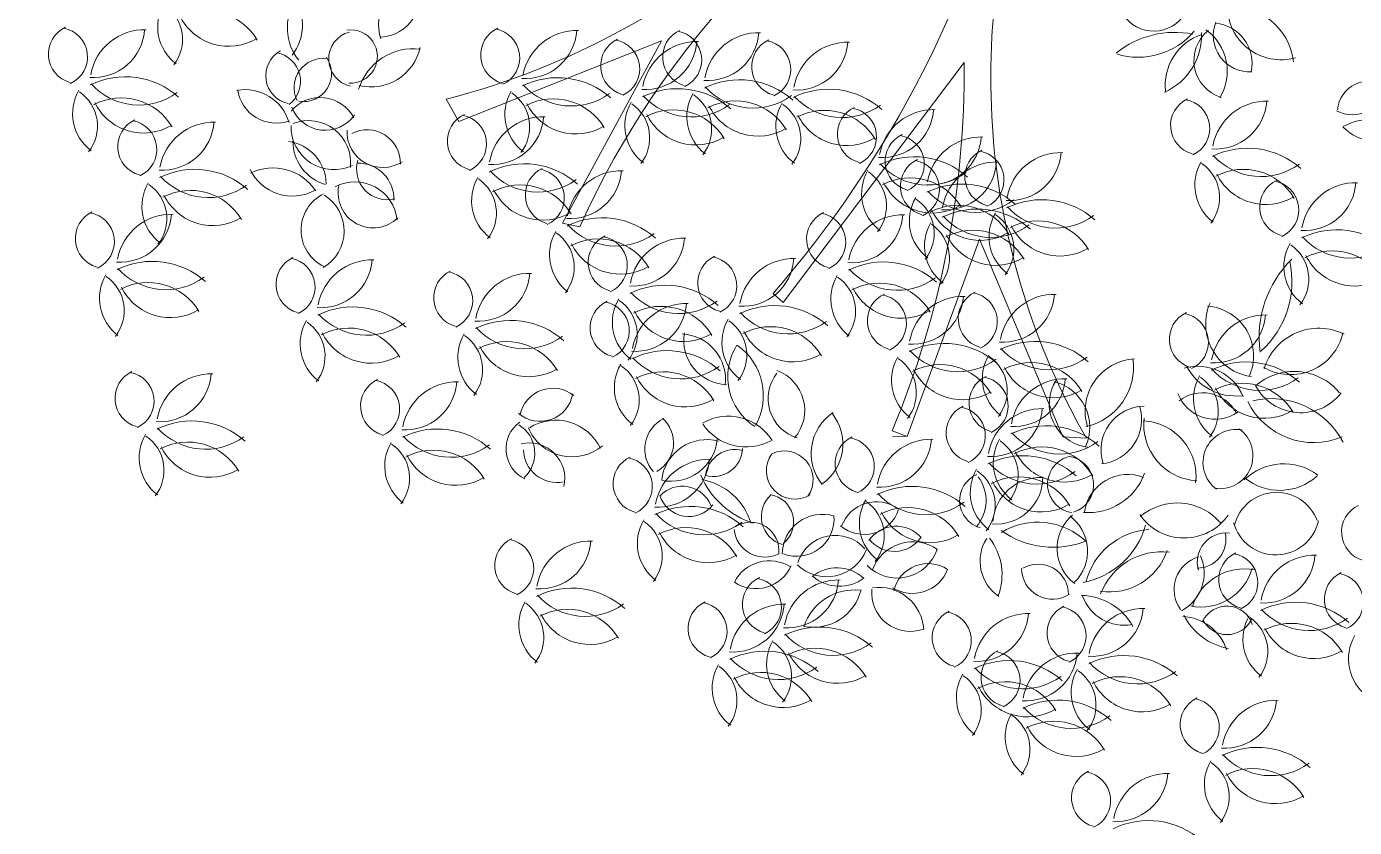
# Model space of a CAD drawing. Header units: millimetres. Extents: x 793 to 3159, y 750 to 2095.
# Drawn here: x 1229.436 to 1232.957, y 1034.006 to 1036.132 of the extents above; entities that cross this region are included whole.
import ezdxf

# ---------------------------------------------------------------- set-up
doc = ezdxf.new("R2010")
doc.units = ezdxf.units.MM
doc.linetypes.add('CENTER', pattern=[50.8, 31.75, -6.35, 6.35, -6.35])
doc.linetypes.add('CONTINUA', pattern=[0])
doc.layers.add('A-PISOS', color=252, linetype='Continuous')
doc.layers.add('A-VEGETACION', color=65, linetype='Continuous')
doc.layers.add('JUNTA DE CONTROL', color=7, linetype='Continuous', true_color=0xf43e0b)

# ---------------------------------------------------------------- blocks, each defined once
blk = doc.blocks.new('A$C15914C01')
at = {"layer": 'A-PISOS', "linetype": 'CONTINUA', "ltscale": 0.5}
h = blk.add_hatch(dxfattribs=at)
h.set_pattern_fill('AR-CONC', color=250, scale=0.01)
h.set_pattern_definition([(50, (-2174.8441, -711.9263), (1.8218467, -0.1593909), [0.1905, -2.0955]), (355, (-2174.8441, -711.9263), (-0.3524342, 1.9105685), [0.1524, -1.6764058]), (100.451445, (-2174.6923, -711.9396), (1.4694125, 1.7511775), [0.1619001, -1.7809024]), (46.1842, (-2174.844, -711.4183), (2.7107904, -0.4204233), [0.28575, -3.14325]), (96.63556, (-2174.6182, -711.4533), (2.3740413, 2.4742612), [0.2428502, -2.671356]), (351.18415, (-2174.844, -711.4183), (2.3740413, 2.4742612), [0.2285997, -2.5145973]), (21, (-2174.5901, -711.5453), (1.5161439, -1.022652), [0.1905, -2.0955]), (326, (-2174.5901, -711.5453), (0.6180203, 1.8418797), [0.1524, -1.6764]), (71.451445, (-2174.4638, -711.6305), (2.1341642, 0.8192277), [0.1619001, -1.7808994]), (37.5, (-2174.8441, -711.9263), (0.03088603, 0.84555039), [0, -1.65608, 0, -1.7018, 0, -1.68275]), (7.5, (-2174.8441, -711.9263), (0.66819663, 1.00180575), [0, -0.97028, 0, -1.61798, 0, -0.64135]), (327.5, (-2175.4105, -711.9263), (1.35590595, -0.05728744), [0, -0.635, 0, -1.9812, 0, -2.6289]), (317.5, (-2175.6645, -711.9263), (1.4812918, 0.2542649), [0, -0.8255, 0, -1.31572, 0, -1.8669])])
h.paths.add_polyline_path([(43.8168, 41.5788), (52.8168, 41.5788), (52.8168, 43.5788), (43.8168, 43.5788)])
edge = h.paths.add_edge_path()
edge.add_line((64.8254, 43.5774), (58.8168, 43.5779))
edge.add_line((58.8168, 43.5779), (58.8168, 41.577))
edge.add_line((58.8168, 41.577), (77.9683, 41.577))
edge.add_line((77.9683, 41.577), (77.9683, 41.1485))
edge.add_line((77.9683, 41.1485), (82.8166, 41.0624))
edge.add_line((82.8166, 41.0624), (82.817, 42.7624))
edge.add_line((82.817, 42.7624), (82.8173, 47.1855))
edge.add_line((82.8173, 47.1855), (82.6694, 47.1855))
edge.add_line((82.6694, 47.1855), (82.67, 52.5863))
edge.add_line((82.67, 52.5863), (81.6519, 52.5864))
edge.add_arc((81.6346, 54.5863), 2, 157.4151, 270.4964, ccw=False)
edge.add_line((79.788, 55.3544), (75.7412, 55.3194))
edge.add_line((75.7412, 55.3194), (74.0258, 52.9954))
edge.add_arc((72.7186, 54.5091), 2, 270.4964, 310.8129, ccw=False)
edge.add_line((72.7359, 52.5092), (70.7417, 52.4919))
edge.add_arc((70.759, 50.492), 2, 90.4964, 144.5108)
edge.add_arc((68.7575, 46.6671), 4.9999, -87.2597, 85.7203, ccw=False)
edge.add_arc((68.7565, 46.6671), 5, 218.1661, 272.7511, ccw=False)
blk = doc.blocks.new('XR-CONJUNTO$0$A$C458D45B7')
at = {"lineweight": 0, "extrusion": (-2.43104e-07, -5.45806e-06, 1)}
blk.add_line((-0.3067, -1.749), (-0.3463, -1.7481), dxfattribs=at)
blk.add_lwpolyline([(0.1057, -1.746), (0.1681, -1.7494, -0.110183), (-0.0866, -0.95, -0.110183), (0.0225, -0.1181, 0.069274), (0.0548, -0.1083, -0.159056), (0.3751, -0.5382), (0.4313, -0.5098), (0.2694, -0.2414), (0.6188, -0.3643), (0.5483, -0.2962, -0.129481), (0.1024, -0.068, 0.184379), (0.1254, 0.0127), (0.8832, -0.1415), (0.8943, -0.0784), (0.1156, 0.0518, -0.487233), (0.1075, 0.0667, -0.157099), (0.4909, 0.4325), (0.4557, 0.4846), (0.2096, 0.2904), (0.2879, 0.6525), (0.2292, 0.5741, -0.1274), (0.063, 0.1098, -1.508538), (0.0487, 0.1166), (-0.0409, 1.3604), (-0.1014, 1.2588), (-0.0393, 0.4627, -0.187108), (-0.3498, 1.1361), (-0.3949, 1.1174), (-0.3356, 0.7801), (-0.586, 0.9428), (-0.6161, 0.9071, -0.222061), (-0.0345, 0.1193), (-0.0367, 0.1218), (-0.9935, 0.563), (-0.9683, 0.4373, -0.148996), (-0.7862, 0.3977), (-0.1177, 0.0214, -0.61159), (-0.1188, -0.006, -0.101655), (-1.381, -0.3864), (-1.4565, -0.4291), (-0.657, -0.3716, -0.12496), (-1.5382, -0.8654), (-1.5037, -0.924), (-0.968, -0.7054), (-1.2263, -1.1913), (-1.1801, -1.2004, -0.176723), (-0.0978, -0.0662, 0.164875), (-0.0374, -0.112, -0.122319), (-0.6656, -1.3725), (-0.6394, -1.3961), (-0.165, -0.7555, -0.101541), (-0.347, -1.7346), (-0.3067, -1.749), (-0.1198, -1.2235), (0.1057, -1.746)], format="xyb", close=True, dxfattribs=at)
at = {"lineweight": 0, "extrusion": (2.43104e-07, 5.45806e-06, -1)}
for centre, major_axis, start_param, end_param in [((-1.6027, -0.6693), (0.086, 0.0783, 0), 3.55062, 5.363168), ((-1.7206, -0.5916), (0.0749, -0.0823, 0), -1.194178, 0.664916), ((0.5423, -0.7661), (0.1235, 0.1125, 0), 5.36207, 6.898676), ((0.673, -0.5985), (0.0953, -0.1046, 0), 0.451758, 2.314123), ((-2.1816, -0.6795), (0.0909, 0.0828, 0), 2.943806, 4.400315), ((-2.3482, -0.7139), (0.0813, 0.074, 0), 6.042078, 7.680112), ((-2.1744, -0.7941), (0.1055, -0.1158, 0), 3.38331, 4.908592), ((-1.8262, -0.6795), (0.0906, -0.0995, 0), 1.614915, 2.889535), ((-2.0476, -0.6746), (0.0938, 0.0854, 0), 0.129265, 1.395311), ((0.3358, -0.5709), (0.0714, 0.065, 0), 1.264913, 3.299305), ((-2.1171, -0.5856), (0.0974, -0.107, 0), 0.190237, 1.841773), ((0.3952, -0.9166), (0.1824, 0.1661, 0), 4.763929, 5.636252), ((0.2948, -0.5436), (0.143, 0.1302, 0), 1.427963, 2.601349), ((0.5462, -0.7433), (0.0689, -0.0756, 0), 1.029573, 3.198864), ((0.3985, -0.7729), (0.0993, 0.0905, 0), 6.058163, 7.566179), ((0.5912, -0.6765), (0.0712, 0.0649, 0), 2.239479, 4.247459), ((0.4925, -0.7502), (0.0711, -0.0781, 0), 3.953652, 5.660875), ((-2.5155, -0.7546), (0.0578, 0.0526, 0), 2.569534, 5.006064), ((-2.5672, -0.7627), (0.0521, -0.0572, 0), 4.051015, 6.582941), ((-2.4752, -0.6805), (0.0917, -0.1007, 0), -0.777492, 0.800951), ((-2.338, -0.8334), (0.0977, -0.1073, 0), 2.477681, 3.902549), ((-1.7764, -0.7608), (0.0547, 0.0498, 0), 2.514693, 5.184025), ((-1.7922, -0.7543), (0.0477, -0.0524, 0), 3.730197, 7.076743), ((-1.3694, -0.7464), (0.0578, 0.0526, 0), 2.569534, 5.006064), ((-1.4212, -0.7544), (0.0521, -0.0572, 0), 4.051015, 6.582941), ((-1.3292, -0.6723), (0.0917, -0.1007, 0), -0.777492, 0.800951), ((-1.192, -0.8251), (0.0977, -0.1073, 0), 2.477681, 3.902549), ((-1.051, -0.7726), (0.0578, 0.0526, 0), 2.569534, 5.006064), ((-0.8867, -0.7475), (0.0578, 0.0526, 0), 2.569534, 5.006064), ((-0.9384, -0.7555), (0.0521, -0.0572, 0), 4.051015, 6.582941), ((-0.8464, -0.6733), (0.0917, -0.1007, 0), -0.777492, 0.800951), ((-0.7092, -0.8262), (0.0977, -0.1073, 0), 2.477681, 3.902549), ((-0.6504, -0.7704), (0.0578, 0.0526, 0), 2.569534, 5.006064), ((-0.7022, -0.7784), (0.0521, -0.0572, 0), 4.051015, 6.582941), ((-0.6101, -0.6963), (0.0917, -0.1007, 0), -0.777492, 0.800951), ((-0.4729, -0.8491), (0.0977, -0.1073, 0), 2.477681, 3.902549), ((0.5108, -0.8091), (0.1051, 0.0957, 0), 3.743488, 5.119397), ((0.2985, -0.6789), (0.1219, 0.111, 0), 0.683436, 1.880422), ((-1.624, -0.8846), (0.1127, 0.1027, 0), 4.169962, 5.561665), ((-1.7382, -0.7025), (0.0978, 0.089, 0), 0.938823, 2.542828), ((-1.1027, -0.7806), (0.0521, -0.0572, 0), 4.051015, 6.582941), ((-1.0107, -0.6984), (0.0917, -0.1007, 0), -0.777492, 0.800951), ((-0.8735, -0.8513), (0.0977, -0.1073, 0), 2.477681, 3.902549), ((-1.9413, -0.8068), (0.0509, -0.0559, 0), 0.945939, 3.367294), ((-2.002, -0.8225), (0.0572, 0.0521, 0), 5.641793, 7.92155), ((-1.8635, -0.8377), (0.0576, 0.0525, 0), 3.417735, 5.567883), ((-1.9167, -0.801), (0.055, 0.0501, 0), 0.107397, 2.469596), ((-2.3869, -1.0247), (0.156, 0.1421, 0), 4.983233, 6.17178), ((-1.2408, -1.0165), (0.156, 0.1421, 0), 4.983233, 6.17178), ((-0.758, -1.0176), (0.156, 0.1421, 0), 4.983233, 6.17178), ((0.8645, -0.7958), (0.0594, -0.0652, 0), -0.726496, 1.218619), ((0.9098, -0.8788), (0.0568, -0.0624, 0), 2.393253, 4.474922), ((-2.3538, -0.717), (0.1269, 0.1155, 0), 1.666781, 3.133707), ((-2.0704, -0.9669), (0.0821, -0.0901, 0), 3.692575, 5.155285), ((-1.259, -0.9037), (0.0909, 0.0828, 0), 2.943806, 4.400315), ((-1.2077, -0.7087), (0.1269, 0.1155, 0), 1.666781, 3.133707), ((-1.2519, -1.0183), (0.1055, -0.1158, 0), 3.38331, 4.908592), ((-0.9223, -1.0427), (0.156, 0.1421, 0), 4.983233, 6.17178), ((-0.7763, -0.9048), (0.0909, 0.0828, 0), 2.943806, 4.400315), ((-0.725, -0.7098), (0.1269, 0.1155, 0), 1.666781, 3.133707), ((-0.7691, -1.0194), (0.1055, -0.1158, 0), 3.38331, 4.908592), ((-0.5218, -1.0405), (0.156, 0.1421, 0), 4.983233, 6.17178), ((-2.4051, -0.9119), (0.0909, 0.0828, 0), 2.943806, 4.400315), ((-2.5717, -0.9464), (0.0813, 0.074, 0), 6.042078, 7.680112), ((-2.3979, -1.0266), (0.1055, -0.1158, 0), 3.38331, 4.908592), ((-1.989, -0.8304), (0.0692, -0.076, 0), 0.38642, 2.157574), ((-1.8711, -0.9645), (0.0744, 0.0677, 0), 4.565806, 6.533384), ((-1.4256, -0.9381), (0.0813, 0.074, 0), 6.042078, 7.680112), ((-1.1946, -0.8098), (0.0974, -0.107, 0), 0.190237, 1.841773), ((-0.9405, -0.9299), (0.0909, 0.0828, 0), 2.943806, 4.400315), ((-1.1071, -0.9643), (0.0813, 0.074, 0), 6.042078, 7.680112), ((-0.8892, -0.7349), (0.1269, 0.1155, 0), 1.666781, 3.133707), ((-0.9334, -1.0445), (0.1055, -0.1158, 0), 3.38331, 4.908592), ((-0.9429, -0.9392), (0.0813, 0.074, 0), 6.042078, 7.680112), ((-0.7118, -0.8109), (0.0974, -0.107, 0), 0.190237, 1.841773), ((-0.54, -0.9277), (0.0909, 0.0828, 0), 2.943806, 4.400315), ((-0.7066, -0.9621), (0.0813, 0.074, 0), 6.042078, 7.680112), ((-0.4887, -0.7327), (0.1269, 0.1155, 0), 1.666781, 3.133707), ((-0.5328, -1.0423), (0.1055, -0.1158, 0), 3.38331, 4.908592), ((-0.4213, -0.9474), (0.0578, 0.0526, 0), 2.569534, 5.006064), ((-0.4731, -0.9554), (0.0521, -0.0572, 0), 4.051015, 6.582941), ((-0.2439, -1.0261), (0.0977, -0.1073, 0), 2.477681, 3.902549), ((0.4619, -0.9165), (0.0578, 0.0526, 0), 2.569534, 5.006064), ((0.4102, -0.9246), (0.0521, -0.0572, 0), 4.051015, 6.582941), ((0.5022, -0.8424), (0.0917, -0.1007, 0), -0.777492, 0.800951), ((0.6394, -0.9952), (0.0977, -0.1073, 0), 2.477681, 3.902549), ((-2.3406, -0.818), (0.0974, -0.107, 0), 0.190237, 1.841773), ((-1.8588, -0.8569), (0.0633, -0.0695, 0), -0.241864, 1.949123), ((-1.4554, -0.9757), (0.0578, 0.0526, 0), 2.569534, 5.006064), ((-1.5071, -0.9838), (0.0521, -0.0572, 0), 4.051015, 6.582941), ((-1.4151, -0.9016), (0.0917, -0.1007, 0), -0.777492, 0.800951), ((-1.2779, -1.0544), (0.0977, -0.1073, 0), 2.477681, 3.902549), ((-0.8761, -0.836), (0.0974, -0.107, 0), 0.190237, 1.841773), ((-0.4756, -0.8338), (0.0974, -0.107, 0), 0.190237, 1.841773), ((-0.3811, -0.8732), (0.0917, -0.1007, 0), -0.777492, 0.800951), ((0.9106, -1.0346), (0.0926, -0.1017, 0), 3.353254, 4.564957), ((-2.3294, -0.9985), (0.0578, 0.0526, 0), 2.569534, 5.006064), ((-2.3812, -1.0065), (0.0521, -0.0572, 0), 4.051015, 6.582941), ((-2.2891, -0.9244), (0.0917, -0.1007, 0), -0.777492, 0.800951), ((-2.152, -1.0772), (0.0977, -0.1073, 0), 2.477681, 3.902549), ((-1.8349, -0.9416), (0.0765, -0.084, 0), 0.279297, 2.335483), ((-1.9016, -1.0376), (0.0829, 0.0754, 0), 5.072303, 7.119215), ((-1.7051, -0.9533), (0.0702, 0.0639, 0), 1.7289, 3.911271), ((-1.7464, -1.0372), (0.0598, -0.0657, 0), 3.398385, 5.466877), ((-0.2941, -1.0186), (0.0578, 0.0526, 0), 2.569534, 5.006064), ((-0.3459, -1.0266), (0.0521, -0.0572, 0), 4.051015, 6.582941), ((-0.1167, -1.0973), (0.0977, -0.1073, 0), 2.477681, 3.902549), ((0.926, -0.8367), (0.0863, 0.0786, 0), 1.589818, 3.127586), ((-1.9684, -1.0956), (0.0847, 0.0771, 0), 5.565903, 6.997649), ((-1.8235, -0.9794), (0.0806, -0.0885, 0), 1.008399, 2.302773), ((-0.2539, -0.9445), (0.0917, -0.1007, 0), -0.777492, 0.800951), ((0.5906, -1.1866), (0.156, 0.1421, 0), 4.983233, 6.17178), ((-1.3268, -1.2458), (0.156, 0.1421, 0), 4.983233, 6.17178), ((-0.2927, -1.2175), (0.156, 0.1421, 0), 4.983233, 6.17178), ((-0.2531, -1.0846), (0.0578, 0.0526, 0), 2.569534, 5.006064), ((-0.3048, -1.0927), (0.0521, -0.0572, 0), 4.051015, 6.582941), ((-0.2128, -1.0105), (0.0917, -0.1007, 0), -0.777492, 0.800951), ((-0.0756, -1.1634), (0.0977, -0.1073, 0), 2.477681, 3.902549), ((-0.0824, -1.0582), (0.0578, 0.0526, 0), 2.569534, 5.006064), ((-0.1341, -1.0662), (0.0521, -0.0572, 0), 4.051015, 6.582941), ((-0.0421, -0.9841), (0.0917, -0.1007, 0), -0.777492, 0.800951), ((0.0951, -1.1369), (0.0977, -0.1073, 0), 2.477681, 3.902549), ((0.5723, -1.0738), (0.0909, 0.0828, 0), 2.943806, 4.400315), ((0.4057, -1.1082), (0.0813, 0.074, 0), 6.042078, 7.680112), ((0.6236, -0.8789), (0.1269, 0.1155, 0), 1.666781, 3.133707), ((0.5795, -1.1885), (0.1055, -0.1158, 0), 3.38331, 4.908592), ((-2.2008, -1.2686), (0.156, 0.1421, 0), 4.983233, 6.17178), ((-1.9938, -1.1874), (0.1001, 0.0912, 0), 4.980953, 6.432495), ((-1.6923, -1.0522), (0.0603, 0.0549, 0), 2.047726, 4.165076), ((-1.7684, -1.1317), (0.0697, 0.0635, 0), 5.41227, 7.055783), ((-1.2937, -0.9381), (0.1269, 0.1155, 0), 1.666781, 3.133707), ((-1.2476, -1.1172), (0.0578, 0.0526, 0), 2.569534, 5.006064), ((-1.2994, -1.1252), (0.0521, -0.0572, 0), 4.051015, 6.582941), ((-1.2073, -1.043), (0.0917, -0.1007, 0), -0.777492, 0.800951), ((-1.0702, -1.1959), (0.0977, -0.1073, 0), 2.477681, 3.902549), ((-0.3109, -1.1047), (0.0909, 0.0828, 0), 2.943806, 4.400315), ((-0.4775, -1.1391), (0.0813, 0.074, 0), 6.042078, 7.680112), ((-0.2596, -0.9097), (0.1269, 0.1155, 0), 1.666781, 3.133707), ((-0.3038, -1.2193), (0.1055, -0.1158, 0), 3.38331, 4.908592), ((0.6368, -0.9799), (0.0974, -0.107, 0), 0.190237, 1.841773), ((-2.1677, -0.9608), (0.1269, 0.1155, 0), 1.666781, 3.133707), ((-1.9446, -1.0025), (0.0914, 0.0833, 0), 1.806411, 3.423556), ((-1.7769, -1.1998), (0.0834, 0.076, 0), 4.961295, 6.910739), ((-1.345, -1.133), (0.0909, 0.0828, 0), 2.943806, 4.400315), ((-1.5116, -1.1674), (0.0813, 0.074, 0), 6.042078, 7.680112), ((-1.3378, -1.2477), (0.1055, -0.1158, 0), 3.38331, 4.908592), ((-0.2465, -1.0107), (0.0974, -0.107, 0), 0.190237, 1.841773), ((-0.1655, -1.2887), (0.156, 0.1421, 0), 4.983233, 6.17178), ((0.7002, -1.1307), (0.0578, 0.0526, 0), 2.569534, 5.006064), ((0.6485, -1.1387), (0.0521, -0.0572, 0), 4.051015, 6.582941), ((0.7405, -1.0565), (0.0917, -0.1007, 0), -0.777492, 0.800951), ((0.8777, -1.2094), (0.0977, -0.1073, 0), 2.477681, 3.902549), ((-2.219, -1.1558), (0.0909, 0.0828, 0), 2.943806, 4.400315), ((-2.3856, -1.1902), (0.0813, 0.074, 0), 6.042078, 7.680112), ((-2.2118, -1.2704), (0.1055, -0.1158, 0), 3.38331, 4.908592), ((-1.8126, -1.2153), (0.072, -0.0791, 0), 1.163391, 3.416553), ((-1.9175, -1.2184), (0.0757, -0.0831, 0), 4.435217, 6.484111), ((-1.7291, -1.1155), (0.0627, -0.0688, 0), -0.051798, 2.496029), ((-1.2805, -1.0391), (0.0974, -0.107, 0), 0.190237, 1.841773), ((-0.1837, -1.1759), (0.0909, 0.0828, 0), 2.943806, 4.400315), ((-0.3503, -1.2103), (0.0813, 0.074, 0), 6.042078, 7.680112), ((-0.1324, -0.9809), (0.1269, 0.1155, 0), 1.666781, 3.133707), ((-0.1766, -1.2906), (0.1055, -0.1158, 0), 3.38331, 4.908592), ((0.0463, -1.3283), (0.156, 0.1421, 0), 4.983233, 6.17178), ((-2.1546, -1.0619), (0.0974, -0.107, 0), 0.190237, 1.841773), ((-1.119, -1.3873), (0.156, 0.1421, 0), 4.983233, 6.17178), ((-0.5005, -1.2274), (0.0578, 0.0526, 0), 2.569534, 5.006064), ((-0.5522, -1.2354), (0.0521, -0.0572, 0), 4.051015, 6.582941), ((-0.4602, -1.1532), (0.0917, -0.1007, 0), -0.777492, 0.800951), ((-0.323, -1.3061), (0.0977, -0.1073, 0), 2.477681, 3.902549), ((-0.1193, -1.082), (0.0974, -0.107, 0), 0.190237, 1.841773), ((-0.1245, -1.3547), (0.156, 0.1421, 0), 4.983233, 6.17178), ((0.028, -1.2155), (0.0909, 0.0828, 0), 2.943806, 4.400315), ((-0.1385, -1.2499), (0.0813, 0.074, 0), 6.042078, 7.680112), ((0.0793, -1.0205), (0.1269, 0.1155, 0), 1.666781, 3.133707), ((0.0352, -1.3301), (0.1055, -0.1158, 0), 3.38331, 4.908592), ((-2.4398, -1.2438), (0.0578, 0.0526, 0), 2.569534, 5.006064), ((-2.4915, -1.2519), (0.0521, -0.0572, 0), 4.051015, 6.582941), ((-2.3995, -1.1697), (0.0917, -0.1007, 0), -0.777492, 0.800951), ((-2.2623, -1.3226), (0.0977, -0.1073, 0), 2.477681, 3.902549), ((-1.0859, -1.0795), (0.1269, 0.1155, 0), 1.666781, 3.133707), ((-0.1427, -1.2419), (0.0909, 0.0828, 0), 2.943806, 4.400315), ((-0.3093, -1.2764), (0.0813, 0.074, 0), 6.042078, 7.680112), ((-0.0914, -1.047), (0.1269, 0.1155, 0), 1.666781, 3.133707), ((-0.1355, -1.3566), (0.1055, -0.1158, 0), 3.38331, 4.908592), ((0.0925, -1.1216), (0.0974, -0.107, 0), 0.190237, 1.841773), ((0.8289, -1.4008), (0.156, 0.1421, 0), 4.983233, 6.17178), ((-1.1372, -1.2745), (0.0909, 0.0828, 0), 2.943806, 4.400315), ((-1.3038, -1.3089), (0.0813, 0.074, 0), 6.042078, 7.680112), ((-1.13, -1.3891), (0.1055, -0.1158, 0), 3.38331, 4.908592), ((-1.0791, -1.2944), (0.0578, 0.0526, 0), 2.569534, 5.006064), ((-1.1309, -1.3025), (0.0521, -0.0572, 0), 4.051015, 6.582941), ((-1.0388, -1.2203), (0.0917, -0.1007, 0), -0.777492, 0.800951), ((-0.9017, -1.3731), (0.0977, -0.1073, 0), 2.477681, 3.902549), ((-0.0782, -1.148), (0.0974, -0.107, 0), 0.190237, 1.841773), ((0.8106, -1.288), (0.0909, 0.0828, 0), 2.943806, 4.400315), ((0.6441, -1.3224), (0.0813, 0.074, 0), 6.042078, 7.680112), ((0.862, -1.093), (0.1269, 0.1155, 0), 1.666781, 3.133707), ((0.8178, -1.4026), (0.1055, -0.1158, 0), 3.38331, 4.908592), ((-1.0728, -1.1806), (0.0974, -0.107, 0), 0.190237, 1.841773), ((0.8751, -1.194), (0.0974, -0.107, 0), 0.190237, 1.841773), ((-2.3111, -1.5139), (0.156, 0.1421, 0), 4.983233, 6.17178), ((-1.9065, -1.3598), (0.0578, 0.0526, 0), 2.569534, 5.006064), ((-1.9582, -1.3678), (0.0521, -0.0572, 0), 4.051015, 6.582941), ((-1.8662, -1.2856), (0.0917, -0.1007, 0), -0.777492, 0.800951), ((-1.729, -1.4385), (0.0977, -0.1073, 0), 2.477681, 3.902549), ((-0.7881, -1.3457), (0.0578, 0.0526, 0), 2.569534, 5.006064), ((-0.8399, -1.3537), (0.0521, -0.0572, 0), 4.051015, 6.582941), ((-0.7479, -1.2715), (0.0917, -0.1007, 0), -0.777492, 0.800951), ((-0.6107, -1.4244), (0.0977, -0.1073, 0), 2.477681, 3.902549), ((-0.3719, -1.4975), (0.156, 0.1421, 0), 4.983233, 6.17178), ((0.9141, -1.4743), (0.1955, -0.2147, 0), 2.163971, 3.093217), ((0.463, -1.3312), (0.166, -0.1823, 0), -1.064666, -0.000104), ((-2.2781, -1.2062), (0.1269, 0.1155, 0), 1.666781, 3.133707), ((-1.4881, -1.3917), (0.0578, 0.0526, 0), 2.569534, 5.006064), ((-1.5398, -1.3998), (0.0521, -0.0572, 0), 4.051015, 6.582941), ((-1.4478, -1.3176), (0.0917, -0.1007, 0), -0.777492, 0.800951), ((-1.3106, -1.4705), (0.0977, -0.1073, 0), 2.477681, 3.902549), ((-0.9505, -1.5645), (0.156, 0.1421, 0), 4.983233, 6.17178), ((-0.3901, -1.3847), (0.0909, 0.0828, 0), 2.943806, 4.400315), ((-0.5567, -1.4191), (0.0813, 0.074, 0), 6.042078, 7.680112), ((-0.3388, -1.1897), (0.1269, 0.1155, 0), 1.666781, 3.133707), ((-0.3829, -1.4993), (0.1055, -0.1158, 0), 3.38331, 4.908592), ((-2.3294, -1.4011), (0.0909, 0.0828, 0), 2.943806, 4.400315), ((-2.496, -1.4356), (0.0813, 0.074, 0), 6.042078, 7.680112), ((-2.3222, -1.5158), (0.1055, -0.1158, 0), 3.38331, 4.908592), ((-2.2649, -1.3072), (0.0974, -0.107, 0), 0.190237, 1.841773), ((-0.9174, -1.2568), (0.1269, 0.1155, 0), 1.666781, 3.133707), ((-0.3256, -1.2908), (0.0974, -0.107, 0), 0.190237, 1.841773), ((-0.3375, -1.442), (0.0578, 0.0526, 0), 2.569534, 5.006064), ((-0.0964, -1.4345), (0.0578, 0.0526, 0), 2.569534, 5.006064), ((-0.1482, -1.4425), (0.0521, -0.0572, 0), 4.051015, 6.582941), ((-0.0562, -1.3603), (0.0917, -0.1007, 0), -0.777492, 0.800951), ((0.081, -1.5132), (0.0977, -0.1073, 0), 2.477681, 3.902549), ((-1.7778, -1.6299), (0.156, 0.1421, 0), 4.983233, 6.17178), ((-1.0722, -1.4679), (0.0578, 0.0526, 0), 2.569534, 5.006064), ((-1.1239, -1.4759), (0.0521, -0.0572, 0), 4.051015, 6.582941), ((-0.9687, -1.4517), (0.0909, 0.0828, 0), 2.943806, 4.400315), ((-1.1353, -1.4861), (0.0813, 0.074, 0), 6.042078, 7.680112), ((-1.0319, -1.3937), (0.0917, -0.1007, 0), -0.777492, 0.800951), ((-0.8947, -1.5466), (0.0977, -0.1073, 0), 2.477681, 3.902549), ((-0.9615, -1.5664), (0.1055, -0.1158, 0), 3.38331, 4.908592), ((-0.6595, -1.6158), (0.156, 0.1421, 0), 4.983233, 6.17178), ((-0.3893, -1.45), (0.0521, -0.0572, 0), 4.051015, 6.582941), ((-0.2972, -1.3679), (0.0917, -0.1007, 0), -0.777492, 0.800951), ((-0.16, -1.5207), (0.0977, -0.1073, 0), 2.477681, 3.902549), ((0.6228, -1.4419), (0.095, -0.1043, 0), 0.869755, 2.711845), ((0.477, -1.5278), (0.0893, -0.0981, 0), 3.949733, 5.869629), ((-1.7447, -1.3221), (0.1269, 0.1155, 0), 1.666781, 3.133707), ((-1.3594, -1.6618), (0.156, 0.1421, 0), 4.983233, 6.17178), ((-0.9043, -1.3578), (0.0974, -0.107, 0), 0.190237, 1.841773), ((-0.6777, -1.503), (0.0909, 0.0828, 0), 2.943806, 4.400315), ((-0.6264, -1.308), (0.1269, 0.1155, 0), 1.666781, 3.133707), ((-0.6706, -1.6176), (0.1055, -0.1158, 0), 3.38331, 4.908592), ((0.4638, -1.4838), (0.0578, 0.0526, 0), 2.569534, 5.006064), ((0.412, -1.4919), (0.0521, -0.0572, 0), 4.051015, 6.582941), ((0.5041, -1.4097), (0.0917, -0.1007, 0), -0.777492, 0.800951), ((0.6413, -1.5626), (0.0977, -0.1073, 0), 2.477681, 3.902549), ((-1.7961, -1.517), (0.0909, 0.0828, 0), 2.943806, 4.400315), ((-1.9626, -1.5515), (0.0813, 0.074, 0), 6.042078, 7.680112), ((-1.7889, -1.6317), (0.1055, -0.1158, 0), 3.38331, 4.908592), ((-1.3264, -1.3541), (0.1269, 0.1155, 0), 1.666781, 3.133707), ((-0.8443, -1.5374), (0.0813, 0.074, 0), 6.042078, 7.680112), ((-0.6133, -1.4091), (0.0974, -0.107, 0), 0.190237, 1.841773), ((0.0322, -1.7046), (0.156, 0.1421, 0), 4.983233, 6.17178), ((0.7069, -1.433), (0.0958, -0.1052, 0), -0.620898, 1.257402), ((0.783, -1.6027), (0.1018, -0.1118, 0), 2.590682, 4.333365), ((-1.7316, -1.4231), (0.0974, -0.107, 0), 0.190237, 1.841773), ((-1.3777, -1.549), (0.0909, 0.0828, 0), 2.943806, 4.400315), ((-1.5443, -1.5835), (0.0813, 0.074, 0), 6.042078, 7.680112), ((-1.3705, -1.6637), (0.1055, -0.1158, 0), 3.38331, 4.908592), ((-0.9435, -1.738), (0.156, 0.1421, 0), 4.983233, 6.17178), ((-0.9118, -1.6039), (0.082, -0.09, 0), 3.922895, 5.563815), ((-0.7854, -1.4992), (0.0784, -0.0861, 0), 0.761161, 2.48284), ((-0.6264, -1.5932), (0.1167, 0.1063, 0), 2.876809, 4.428757), ((-0.8545, -1.6456), (0.111, -0.1219, 0), 4.499583, 5.944826), ((-0.2089, -1.7121), (0.156, 0.1421, 0), 4.983233, 6.17178), ((0.0653, -1.3968), (0.1269, 0.1155, 0), 1.666781, 3.133707), ((-1.3132, -1.4551), (0.0974, -0.107, 0), 0.190237, 1.841773), ((-0.9105, -1.4302), (0.1269, 0.1155, 0), 1.666781, 3.133707), ((-0.2271, -1.5993), (0.0909, 0.0828, 0), 2.943806, 4.400315), ((-0.3937, -1.6337), (0.0813, 0.074, 0), 6.042078, 7.680112), ((-0.1758, -1.4043), (0.1269, 0.1155, 0), 1.666781, 3.133707), ((-0.2199, -1.714), (0.1055, -0.1158, 0), 3.38331, 4.908592), ((0.014, -1.5918), (0.0909, 0.0828, 0), 2.943806, 4.400315), ((-0.1526, -1.6262), (0.0813, 0.074, 0), 6.042078, 7.680112), ((0.0211, -1.7064), (0.1055, -0.1158, 0), 3.38331, 4.908592), ((0.3027, -1.6758), (0.1024, 0.0933, 0), 3.565307, 5.386182), ((0.1309, -1.5621), (0.1185, 0.1079, 0), 0.583209, 2.085095), ((0.4627, -1.6858), (0.0965, 0.0879, 0), 5.163098, 6.626384), ((0.5924, -1.7539), (0.156, 0.1421, 0), 4.983233, 6.17178), ((-0.9618, -1.6252), (0.0909, 0.0828, 0), 2.943806, 4.400315), ((-1.1284, -1.6596), (0.0813, 0.074, 0), 6.042078, 7.680112), ((-0.9546, -1.7398), (0.1055, -0.1158, 0), 3.38331, 4.908592), ((-0.5678, -1.6507), (0.0806, 0.0734, 0), 2.594914, 4.537615), ((-0.6921, -1.6834), (0.0834, 0.0759, 0), 5.793524, 7.714733), ((-0.1627, -1.5054), (0.0974, -0.107, 0), 0.190237, 1.841773), ((0.0784, -1.4979), (0.0974, -0.107, 0), 0.190237, 1.841773), ((0.5621, -1.4865), (0.099, -0.1087, 0), 0.621866, 1.808522), ((0.5742, -1.6411), (0.0909, 0.0828, 0), 2.943806, 4.400315), ((0.4076, -1.6756), (0.0813, 0.074, 0), 6.042078, 7.680112), ((0.6255, -1.4462), (0.1269, 0.1155, 0), 1.666781, 3.133707), ((0.5814, -1.7558), (0.1055, -0.1158, 0), 3.38331, 4.908592), ((0.7191, -1.723), (0.1155, 0.1052, 0), 4.718896, 6.320013), ((-2.3306, -1.6663), (0.0578, 0.0526, 0), 2.569534, 5.006064), ((-2.3824, -1.6743), (0.0521, -0.0572, 0), 4.051015, 6.582941), ((-2.2903, -1.5922), (0.0917, -0.1007, 0), -0.777492, 0.800951), ((-2.1531, -1.745), (0.0977, -0.1073, 0), 2.477681, 3.902549), ((-1.6791, -1.6816), (0.0578, 0.0526, 0), 2.569534, 5.006064), ((-1.7309, -1.6896), (0.0521, -0.0572, 0), 4.051015, 6.582941), ((-1.6389, -1.6075), (0.0917, -0.1007, 0), -0.777492, 0.800951), ((-1.5017, -1.7603), (0.0977, -0.1073, 0), 2.477681, 3.902549), ((-0.8973, -1.5313), (0.0974, -0.107, 0), 0.190237, 1.841773), ((-0.0655, -1.658), (0.0578, 0.0526, 0), 2.569534, 5.006064), ((-0.1173, -1.666), (0.0521, -0.0572, 0), 4.051015, 6.582941), ((-0.0252, -1.5838), (0.0917, -0.1007, 0), -0.777492, 0.800951), ((0.112, -1.7367), (0.0977, -0.1073, 0), 2.477681, 3.902549), ((0.1852, -1.6575), (0.086, 0.0783, 0), 2.417191, 4.449233), ((0.0519, -1.7212), (0.0841, -0.0923, 0), 4.121445, 5.863655), ((0.6386, -1.5472), (0.0974, -0.107, 0), 0.190237, 1.841773), ((0.7347, -1.5407), (0.1002, 0.0912, 0), 1.386642, 3.372135), ((-1.2818, -1.6299), (0.0592, -0.0651, 0), -0.667272, 1.44118), ((-1.2467, -1.719), (0.0602, -0.0661, 0), 2.502227, 4.54115), ((0.508, -1.5903), (0.0709, -0.0778, 0), 0.120299, 1.944748), ((0.4762, -1.7275), (0.0685, -0.0752, 0), 3.211817, 4.937174), ((0.7689, -1.5609), (0.1308, -0.1436, 0), 0.328466, 1.844368), ((0.659, -1.8548), (0.145, -0.1593, 0), 3.642263, 4.961959), ((-0.7802, -1.8349), (0.0912, -0.1001, 0), 3.336911, 4.892596), ((-0.4314, -1.795), (0.096, 0.0875, 0), 3.183323, 4.85961), ((-0.6069, -1.7718), (0.0959, 0.0873, 0), 0.047939, 1.69324), ((-0.1257, -1.738), (0.0578, 0.0526, 0), 2.569534, 5.006064), ((-0.1774, -1.746), (0.0521, -0.0572, 0), 4.051015, 6.582941), ((-0.0854, -1.6638), (0.0917, -0.1007, 0), -0.777492, 0.800951), ((0.0518, -1.8167), (0.0977, -0.1073, 0), 2.477681, 3.902549), ((0.3233, -1.7786), (0.0857, 0.0781, 0), 3.557171, 5.425825), ((0.1962, -1.6996), (0.0871, 0.0794, 0), 0.417724, 2.199452), ((-2.202, -1.9364), (0.156, 0.1421, 0), 4.983233, 6.17178), ((-1.5505, -1.9517), (0.156, 0.1421, 0), 4.983233, 6.17178), ((-1.2828, -1.7911), (0.0649, 0.0591, 0), 2.74486, 4.817126), ((-1.2377, -1.845), (0.088, -0.0966, 0), 3.302682, 4.998485), ((-0.9126, -1.7877), (0.0666, 0.0606, 0), 3.142668, 4.98287), ((-1.0139, -1.7723), (0.0647, 0.0589, 0), 6.162681, 8.065967), ((-0.7353, -1.6424), (0.1023, 0.0932, 0), 1.804244, 3.275247), ((0.0631, -1.9281), (0.156, 0.1421, 0), 4.983233, 6.17178), ((0.4688, -1.7106), (0.11, 0.1002, 0), 2.356072, 3.990407), ((0.3124, -1.849), (0.0993, -0.1091, 0), 3.920668, 5.558542), ((0.5658, -1.8099), (0.0649, 0.0591, 0), 2.928423, 5.62201), ((0.5228, -1.7922), (0.0647, 0.0589, 0), 6.067305, 8.748552), ((-2.1689, -1.6286), (0.1269, 0.1155, 0), 1.666781, 3.133707), ((-2.213, -1.9382), (0.1055, -0.1158, 0), 3.38331, 4.908592), ((-1.5174, -1.6439), (0.1269, 0.1155, 0), 1.666781, 3.133707), ((-1.3815, -1.8033), (0.0647, 0.0589, 0), 5.980387, 7.844259), ((-1.1965, -1.6859), (0.0927, 0.0844, 0), 1.60107, 3.477305), ((-0.8369, -1.8829), (0.0813, -0.0892, 0), 2.416196, 4.128775), ((-0.9339, -1.7499), (0.0834, -0.0916, 0), -0.747496, 0.92333), ((-0.4192, -1.8221), (0.0578, 0.0526, 0), 2.569534, 5.006064), ((-0.471, -1.8301), (0.0521, -0.0572, 0), 4.051015, 6.582941), ((-0.3789, -1.7479), (0.0917, -0.1007, 0), -0.777492, 0.800951), ((-0.2418, -1.9008), (0.0977, -0.1073, 0), 2.477681, 3.902549), ((0.0449, -1.8153), (0.0909, 0.0828, 0), 2.943806, 4.400315), ((-0.1217, -1.8497), (0.0813, 0.074, 0), 6.042078, 7.680112), ((0.0962, -1.6203), (0.1269, 0.1155, 0), 1.666781, 3.133707), ((0.0521, -1.9299), (0.1055, -0.1158, 0), 3.38331, 4.908592), ((-2.2202, -1.8236), (0.0909, 0.0828, 0), 2.943806, 4.400315), ((-2.3868, -1.858), (0.0813, 0.074, 0), 6.042078, 7.680112), ((-2.1558, -1.7297), (0.0974, -0.107, 0), 0.190237, 1.841773), ((-1.5687, -1.8389), (0.0909, 0.0828, 0), 2.943806, 4.400315), ((-1.7353, -1.8733), (0.0813, 0.074, 0), 6.042078, 7.680112), ((-1.5616, -1.9535), (0.1055, -0.1158, 0), 3.38331, 4.908592), ((-1.3086, -1.8699), (0.07, 0.0637, 0), 5.213427, 7.235231), ((-1.2355, -1.7906), (0.0599, -0.0658, 0), 0.537292, 2.273403), ((-0.7627, -1.8661), (0.0529, -0.0581, 0), 2.437983, 4.133669), ((-0.8209, -1.7829), (0.052, -0.0571, 0), -0.805592, 0.99457), ((-0.6317, -1.8666), (0.0514, -0.0564, 0), 3.434396, 6.048526), ((0.003, -2.0081), (0.156, 0.1421, 0), 4.983233, 6.17178), ((0.1093, -1.7214), (0.0974, -0.107, 0), 0.190237, 1.841773), ((-1.5043, -1.745), (0.0974, -0.107, 0), 0.190237, 1.841773), ((-1.0074, -1.8808), (0.0578, 0.0526, 0), 2.569534, 5.006064), ((-1.0591, -1.8888), (0.0521, -0.0572, 0), 4.051015, 6.582941), ((-0.9671, -1.8066), (0.0917, -0.1007, 0), -0.777492, 0.800951), ((-0.8299, -1.9595), (0.0977, -0.1073, 0), 2.477681, 3.902549), ((-0.604, -1.8427), (0.0508, -0.0558, 0), 0.167275, 2.931559), ((0.0361, -1.7003), (0.1269, 0.1155, 0), 1.666781, 3.133707), ((0.1426, -1.8717), (0.0564, 0.0514, 0), 2.451914, 5.122844), ((0.1123, -1.8734), (0.0513, -0.0564, 0), 3.974747, 6.706127), ((0.6938, -1.9628), (0.1114, 0.1015, 0), 4.670271, 6.083992), ((-0.6479, -1.7687), (0.1504, -0.1652, 0), 1.026125, 1.904449), ((-0.2906, -2.0922), (0.156, 0.1421, 0), 4.983233, 6.17178), ((-0.0914, -1.917), (0.0506, -0.0555, 0), 1.010889, 3.47331), ((-0.0153, -1.8953), (0.0909, 0.0828, 0), 2.943806, 4.400315), ((-0.202, -1.918), (0.0782, 0.0712, 0), 0.087647, 1.448523), ((-0.1818, -1.9297), (0.0813, 0.074, 0), 6.042078, 7.680112), ((-0.0081, -2.0099), (0.1055, -0.1158, 0), 3.38331, 4.908592), ((-0.0705, -1.855), (0.0836, -0.0918, 0), -0.851667, 0.813229), ((0.0484, -1.9811), (0.0936, 0.0853, 0), 3.9493, 5.480078), ((0.1747, -1.7893), (0.1161, 0.1058, 0), 1.073021, 2.387841), ((0.2802, -1.9608), (0.0861, 0.0784, 0), 4.018379, 5.808748), ((0.6811, -1.7353), (0.109, 0.0992, 0), 1.559887, 2.985463), ((-0.9013, -1.9679), (0.0549, -0.0603, 0), 3.061552, 5.056317), ((-0.8791, -2.0337), (0.1131, -0.1242, 0), 4.05378, 5.144977), ((-0.2575, -1.7844), (0.1269, 0.1155, 0), 1.666781, 3.133707), ((0.0492, -1.8013), (0.0974, -0.107, 0), 0.190237, 1.841773), ((0.6749, -2.0027), (0.0773, -0.0849, 0), 2.540907, 5.084101), ((-0.8787, -2.1509), (0.156, 0.1421, 0), 4.983233, 6.17178), ((-0.8847, -1.8854), (0.0601, 0.0547, 0), 1.393449, 3.554503), ((-0.6148, -1.9644), (0.057, 0.0519, 0), 2.578652, 4.726233), ((-0.6793, -1.9791), (0.0541, 0.0493, 0), 5.612257, 7.909224), ((-0.3859, -2.0219), (0.0731, 0.0665, 0), 4.229845, 6.060505), ((-0.3088, -1.9794), (0.0909, 0.0828, 0), 2.943806, 4.400315), ((-0.4754, -2.0138), (0.0813, 0.074, 0), 6.042078, 7.680112), ((-0.3017, -2.094), (0.1055, -0.1158, 0), 3.38331, 4.908592), ((0.4118, -2.0705), (0.1022, -0.1122, 0), 3.166321, 4.746743), ((0.9254, -1.9911), (0.0578, 0.0526, 0), 2.569534, 5.006064), ((-0.8456, -1.8431), (0.1269, 0.1155, 0), 1.666781, 3.133707), ((-0.529, -2.0638), (0.0786, 0.0716, 0), 3.876768, 5.736712), ((-0.5982, -1.9703), (0.0669, -0.0735, 0), -0.935183, 1.086705), ((-0.4195, -1.9143), (0.0708, 0.0645, 0), 1.04514, 3.011148), ((-0.2444, -1.8855), (0.0974, -0.107, 0), 0.190237, 1.841773), ((0.0431, -2.1571), (0.124, -0.1362, 0), 3.319613, 4.638387), ((0.2091, -2.0412), (0.0781, -0.0858, 0), 1.365148, 3.170115), ((0.0571, -2.0498), (0.0865, 0.0788, 0), 6.08891, 7.797405), ((0.4287, -1.8685), (0.0962, -0.1057, 0), -0.22961, 1.697981), ((0.6723, -1.9376), (0.0783, -0.086, 0), -0.613396, 2.029773), ((-0.8969, -2.0381), (0.0909, 0.0828, 0), 2.943806, 4.400315), ((-1.0635, -2.0725), (0.0813, 0.074, 0), 6.042078, 7.680112), ((-0.8898, -2.1527), (0.1055, -0.1158, 0), 3.38331, 4.908592), ((-0.6826, -1.9915), (0.0601, 0.0547, 0), 1.804241, 3.776705), ((-0.7195, -2.0556), (0.0557, 0.0507, 0), 4.867473, 7.140226), ((-0.3332, -2.0743), (0.0644, 0.0586, 0), 4.465016, 6.303995), ((0.0809, -1.8037), (0.1587, -0.1742, 0), 0.345184, 1.356009), ((0.1198, -1.9213), (0.1593, 0.1451, 0), 1.00711, 2.105119), ((0.3506, -2.1743), (0.1247, -0.1369, 0), 2.543031, 3.801704), ((0.5426, -2.0743), (0.0571, 0.052, 0), 3.585355, 5.548075), ((0.4651, -2.0153), (0.056, 0.051, 0), 0.48544, 2.307087), ((-1.3195, -2.1006), (0.0578, 0.0526, 0), 2.569534, 5.006064), ((-1.3713, -2.1086), (0.0521, -0.0572, 0), 4.051015, 6.582941), ((-1.2793, -2.0264), (0.0917, -0.1007, 0), -0.777492, 0.800951), ((-1.1421, -2.1793), (0.0977, -0.1073, 0), 2.477681, 3.902549), ((-0.8325, -1.9442), (0.0974, -0.107, 0), 0.190237, 1.841773), ((-0.4944, -2.1165), (0.0698, -0.0766, 0), 2.607937, 4.729847), ((-0.3391, -1.9696), (0.057, -0.0625, 0), -0.246584, 1.641422), ((-0.2882, -2.1431), (0.0849, 0.0774, 0), 4.235337, 6.046289), ((0.0019, -2.0768), (0.0758, -0.0832, 0), 1.317084, 2.865627), ((-0.2105, -2.1149), (0.1171, 0.1067, 0), 0.067922, 1.089621), ((0.3727, -2.2226), (0.1287, 0.1172, 0), 4.23806, 5.558372), ((-0.5177, -2.0103), (0.0834, 0.0759, 0), 1.098371, 3.068093), ((-0.3311, -2.0131), (0.0826, 0.0753, 0), 1.049221, 3.093477), ((0.232, -1.995), (0.1087, -0.1193, 0), -0.517411, 0.883582), ((0.4944, -2.1477), (0.0664, 0.0605, 0), 3.241774, 5.168831), ((0.3716, -2.1055), (0.0756, -0.083, 0), -1.266144, 0.247817), ((0.6009, -2.1201), (0.0578, 0.0526, 0), 2.569534, 5.006064), ((0.5491, -2.1281), (0.0521, -0.0572, 0), 4.051015, 6.582941), ((0.6412, -2.0459), (0.0917, -0.1007, 0), -0.777492, 0.800951), ((0.7784, -2.1988), (0.0977, -0.1073, 0), 2.477681, 3.902549), ((-0.6686, -2.1858), (0.0698, -0.0767, 0), 2.766974, 4.44246), ((-0.7056, -2.0532), (0.0696, -0.0764, 0), -0.413826, 1.312985), ((-0.4892, -2.2044), (0.0709, -0.0778, 0), 3.19712, 4.606252), ((-0.29, -2.0656), (0.0737, 0.0671, 0), 1.096087, 2.860218), ((-0.2473, -2.1796), (0.0695, 0.0633, 0), 4.11451, 6.021325), ((0.0814, -2.0955), (0.0605, 0.0551, 0), 1.717436, 3.872544), ((0.0442, -2.1647), (0.0594, 0.0541, 0), 4.913936, 7.019776), ((0.4753, -2.0536), (0.0947, -0.104, 0), -0.571332, 0.931252), ((0.5907, -2.2354), (0.0966, -0.106, 0), 2.611195, 4.065193), ((0.8812, -2.1699), (0.0578, 0.0526, 0), 2.569534, 5.006064), ((0.8295, -2.178), (0.0521, -0.0572, 0), 4.051015, 6.582941), ((-1.1909, -2.3707), (0.156, 0.1421, 0), 4.983233, 6.17178), ((-0.6616, -2.1976), (0.0578, 0.0526, 0), 2.569534, 5.006064), ((-0.7134, -2.2057), (0.0521, -0.0572, 0), 4.051015, 6.582941), ((-0.6214, -2.1235), (0.0917, -0.1007, 0), -0.777492, 0.800951), ((-0.4842, -2.2764), (0.0977, -0.1073, 0), 2.477681, 3.902549), ((-0.484, -2.0394), (0.0731, -0.0803, 0), 0.082053, 1.427671), ((-0.3769, -2.2689), (0.0879, 0.08, 0), 5.29327, 6.951225), ((-1.1578, -2.0629), (0.1269, 0.1155, 0), 1.666781, 3.133707), ((-0.4426, -2.297), (0.1031, 0.0939, 0), 4.176659, 5.555724), ((-0.5518, -2.1279), (0.0872, -0.0958, 0), -0.604362, 0.920285), ((-0.2948, -2.1637), (0.0757, 0.0689, 0), 1.95551, 3.964827), ((0.1574, -2.326), (0.118, 0.1075, 0), 5.462246, 6.506525), ((0.272, -2.1268), (0.0869, 0.0791, 0), 2.121846, 3.517128), ((0.7295, -2.3902), (0.156, 0.1421, 0), 4.983233, 6.17178), ((-1.2091, -2.2579), (0.0909, 0.0828, 0), 2.943806, 4.400315), ((-1.3757, -2.2923), (0.0813, 0.074, 0), 6.042078, 7.680112), ((-1.202, -2.3725), (0.1055, -0.1158, 0), 3.38331, 4.908592), ((-0.8054, -2.2632), (0.0578, 0.0526, 0), 2.569534, 5.006064), ((-0.8572, -2.2712), (0.0521, -0.0572, 0), 4.051015, 6.582941), ((-0.7651, -2.1891), (0.0917, -0.1007, 0), -0.777492, 0.800951), ((-0.6279, -2.3419), (0.0977, -0.1073, 0), 2.477681, 3.902549), ((-0.1575, -2.2819), (0.0578, 0.0526, 0), 2.569534, 5.006064), ((-0.2092, -2.29), (0.0521, -0.0572, 0), 4.051015, 6.582941), ((-0.1172, -2.2078), (0.0917, -0.1007, 0), -0.777492, 0.800951), ((0.02, -2.3606), (0.0977, -0.1073, 0), 2.477681, 3.902549), ((0.1466, -2.2658), (0.0578, 0.0526, 0), 2.569534, 5.006064), ((0.0949, -2.2738), (0.0521, -0.0572, 0), 4.051015, 6.582941), ((0.1869, -2.1917), (0.0917, -0.1007, 0), -0.777492, 0.800951), ((0.3241, -2.3445), (0.0977, -0.1073, 0), 2.477681, 3.902549), ((0.5785, -2.1404), (0.1114, -0.1224, 0), 0.907109, 1.835464), ((0.5455, -2.2619), (0.0525, 0.0478, 0), 4.308395, 6.697311), ((0.7113, -2.2774), (0.0909, 0.0828, 0), 2.943806, 4.400315), ((0.7626, -2.0824), (0.1269, 0.1155, 0), 1.666781, 3.133707), ((0.7185, -2.392), (0.1055, -0.1158, 0), 3.38331, 4.908592), ((-1.1447, -2.164), (0.0974, -0.107, 0), 0.190237, 1.841773), ((-0.533, -2.4677), (0.156, 0.1421, 0), 4.983233, 6.17178), ((0.4237, -2.3478), (0.0947, 0.0862, 0), 5.4867, 6.696734), ((0.5454, -2.1943), (0.0536, 0.0488, 0), 1.197735, 3.396556), ((0.5447, -2.3118), (0.0813, 0.074, 0), 6.042078, 7.680112), ((0.7757, -2.1835), (0.0974, -0.107, 0), 0.190237, 1.841773), ((-0.4999, -2.16), (0.1269, 0.1155, 0), 1.666781, 3.133707), ((0.9916, -2.3272), (0.0909, 0.0828, 0), 2.943806, 4.400315), ((-0.6768, -2.5333), (0.156, 0.1421, 0), 4.983233, 6.17178), ((-0.5512, -2.3549), (0.0909, 0.0828, 0), 2.943806, 4.400315), ((-0.7178, -2.3894), (0.0813, 0.074, 0), 6.042078, 7.680112), ((-0.5441, -2.4696), (0.1055, -0.1158, 0), 3.38331, 4.908592), ((-0.0273, -2.3857), (0.0578, 0.0526, 0), 2.569534, 5.006064), ((-0.0791, -2.3937), (0.0521, -0.0572, 0), 4.051015, 6.582941), ((0.0129, -2.3115), (0.0917, -0.1007, 0), -0.777492, 0.800951), ((0.1501, -2.4644), (0.0977, -0.1073, 0), 2.477681, 3.902549), ((0.2753, -2.5359), (0.156, 0.1421, 0), 4.983233, 6.17178), ((-0.6437, -2.2255), (0.1269, 0.1155, 0), 1.666781, 3.133707), ((-0.6878, -2.5352), (0.1055, -0.1158, 0), 3.38331, 4.908592), ((-0.4868, -2.261), (0.0974, -0.107, 0), 0.190237, 1.841773), ((-0.0288, -2.552), (0.156, 0.1421, 0), 4.983233, 6.17178), ((0.3084, -2.2281), (0.1269, 0.1155, 0), 1.666781, 3.133707), ((-0.695, -2.4205), (0.0909, 0.0828, 0), 2.943806, 4.400315), ((-0.8616, -2.4549), (0.0813, 0.074, 0), 6.042078, 7.680112), ((-0.6305, -2.3266), (0.0974, -0.107, 0), 0.190237, 1.841773), ((-0.0471, -2.4392), (0.0909, 0.0828, 0), 2.943806, 4.400315), ((-0.2136, -2.4736), (0.0813, 0.074, 0), 6.042078, 7.680112), ((0.0043, -2.2443), (0.1269, 0.1155, 0), 1.666781, 3.133707), ((-0.0399, -2.5539), (0.1055, -0.1158, 0), 3.38331, 4.908592), ((0.257, -2.4231), (0.0909, 0.0828, 0), 2.943806, 4.400315), ((0.0905, -2.4575), (0.0813, 0.074, 0), 6.042078, 7.680112), ((0.2642, -2.5377), (0.1055, -0.1158, 0), 3.38331, 4.908592), ((0.3215, -2.3292), (0.0974, -0.107, 0), 0.190237, 1.841773), ((0.0174, -2.3453), (0.0974, -0.107, 0), 0.190237, 1.841773), ((0.1013, -2.6558), (0.156, 0.1421, 0), 4.983233, 6.17178), ((0.1344, -2.348), (0.1269, 0.1155, 0), 1.666781, 3.133707), ((0.5023, -2.5061), (0.0578, 0.0526, 0), 2.569534, 5.006064), ((0.4505, -2.5141), (0.0521, -0.0572, 0), 4.051015, 6.582941), ((0.5426, -2.4319), (0.0917, -0.1007, 0), -0.777492, 0.800951), ((0.6798, -2.5848), (0.0977, -0.1073, 0), 2.477681, 3.902549), ((0.0831, -2.543), (0.0909, 0.0828, 0), 2.943806, 4.400315), ((-0.0835, -2.5774), (0.0813, 0.074, 0), 6.042078, 7.680112), ((0.0902, -2.6576), (0.1055, -0.1158, 0), 3.38331, 4.908592), ((0.1475, -2.4491), (0.0974, -0.107, 0), 0.190237, 1.841773), ((0.6309, -2.7762), (0.156, 0.1421, 0), 4.983233, 6.17178), ((0.6127, -2.6634), (0.0909, 0.0828, 0), 2.943806, 4.400315), ((0.664, -2.4684), (0.1269, 0.1155, 0), 1.666781, 3.133707), ((0.6199, -2.778), (0.1055, -0.1158, 0), 3.38331, 4.908592), ((0.2159, -2.7031), (0.0578, 0.0526, 0), 2.569534, 5.006064), ((0.1641, -2.7111), (0.0521, -0.0572, 0), 4.051015, 6.582941), ((0.2562, -2.629), (0.0917, -0.1007, 0), -0.777492, 0.800951), ((0.3934, -2.7818), (0.0977, -0.1073, 0), 2.477681, 3.902549), ((0.4461, -2.6978), (0.0813, 0.074, 0), 6.042078, 7.680112), ((0.6771, -2.5695), (0.0974, -0.107, 0), 0.190237, 1.841773), ((0.3445, -2.9732), (0.156, 0.1421, 0), 4.983233, 6.17178)]:
    blk.add_ellipse(centre, major_axis=major_axis, ratio=1, start_param=start_param, end_param=end_param, dxfattribs=at)

msp = doc.modelspace()

# ---------------------------------------------------------------- hatches: boundary and pattern name
at = {"layer": 'A-VEGETACION', "linetype": 'CONTINUA'}
h = msp.add_hatch(dxfattribs=at)
h.set_pattern_fill('AR-SAND', color=256, scale=0.02, angle=0.53405)
h.set_pattern_definition([(38.034047, (-995.446, 276.85925), (-0.04112262, 0.97848569), [0, -0.77216, 0, -0.8636, 0, -0.8255]), (8.034047, (-995.446, 276.8592), (0.8856448, 1.4419677), [0, -0.41656, 0, -0.69596, 0, -0.2667]), (328.034047, (-996.0708, 276.8534), (1.58188923, 0.0176195), [0, -0.254, 0, -0.9144, 0, -1.1938]), (318.034047, (-996.0708, 276.8534), (1.5228908, 0.4600731), [0, -0.127, 0, -0.59944, 0, -0.6858])])
edge = h.paths.add_edge_path()
edge.add_arc((1215.4348, 1035.02215), 2.04371, 176.719, 270.62603, ccw=False)
edge.add_line((1213.39443, 1035.13912), (1213.6589, 1061.01063))
edge.add_arc((1211.6589, 1061.01063), 2, 0, 88.76164)
edge.add_line((1211.70213, 1063.01016), (1214.6771, 1062.94585))
edge.add_line((1214.6771, 1062.94585), (1214.42531, 1035.9702))
edge.add_arc((1216.4255, 1035.97039), 2.00019, 180.00541, 269.49299)
edge.add_line((1216.4078, 1033.97027), (1248.7444, 1033.68717))
edge.add_line((1248.7444, 1033.68717), (1248.74768, 1032.68737))
edge.add_line((1248.74768, 1032.68737), (1215.45713, 1032.97856))

# ---------------------------------------------------------------- block references
at = {"layer": 'A-VEGETACION', "linetype": 'CONTINUA', "ltscale": 0.5, "rotation": 359.4659533148276}
msp.add_blockref('XR-CONJUNTO$0$A$C458D45B7', (1232.09435, 1036.78985, 293.72089), dxfattribs=at)
at = {"layer": 'JUNTA DE CONTROL', "linetype": 'CENTER', "ltscale": 0.05, "rotation": 359.5035917933524}
msp.add_blockref('A$C15914C01', (1179.60612, 989.70753, 293.72089), dxfattribs=at)

doc.saveas('drawing.dxf')
